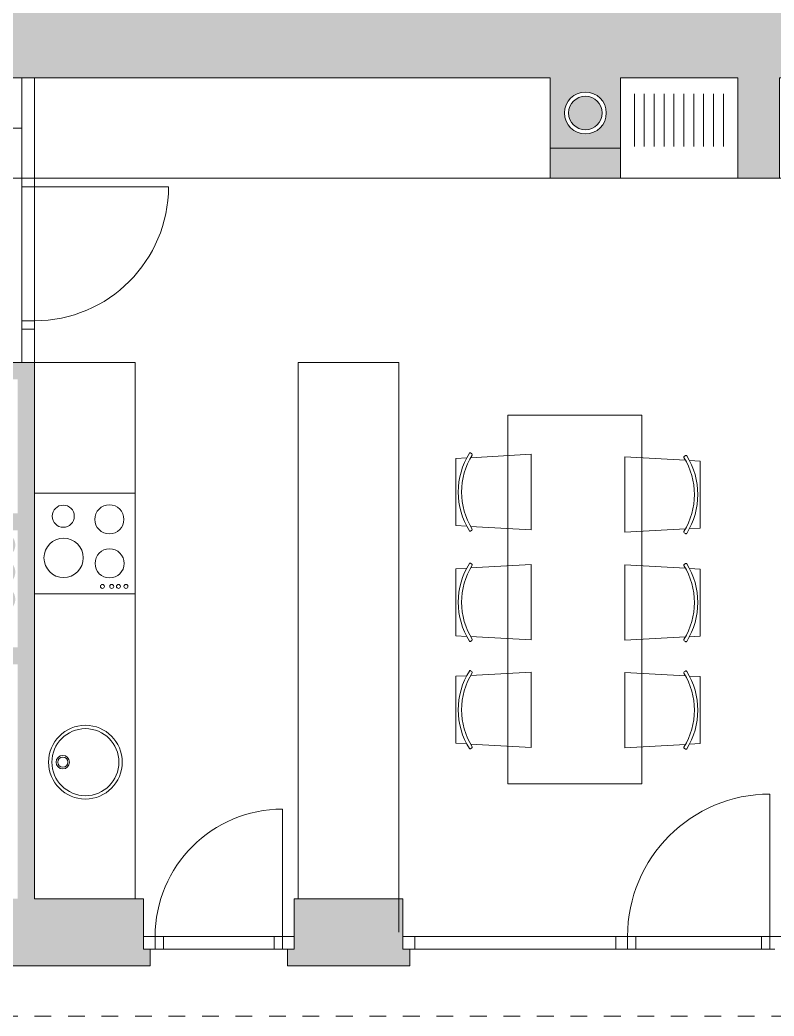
# Model space of a CAD drawing. Header units: metres. Extents: x -686 to 211, y -481 to 125.
# Drawn here: x -283.11 to -278.6, y -440.36 to -434.41 of the extents above; entities that cross this region are included whole.
import ezdxf

# ---------------------------------------------------------------- set-up
doc = ezdxf.new("R2010")
doc.units = ezdxf.units.M
doc.linetypes.add('DIVIDE', pattern=[1.25, 0.5, -0.25, 0, -0.25, 0, -0.25])
doc.layers.add('FLOATINGWINDOWS', color=2, linetype='Continuous', plot=False)
for name, color, linetype in [('SRAFA', 251, 'Continuous'), ('SRAFY', 3, 'Continuous'), ('ZARIZOVAKY', 251, 'Continuous'), ('ZDIVO', 1, 'Continuous')]:
    doc.layers.add(name, color=color, linetype=linetype)

# ---------------------------------------------------------------- blocks, each defined once
blk = doc.blocks.new('zidle450-p')
at = {"lineweight": 0}
for p, q in [((0.0958, 0.2277), (0.0874, 0.2331)), ((0.0958, -0.2277), (0.0874, -0.2331))]:
    blk.add_line(p, q, dxfattribs=at)
for points in [[(0.0643, 0.2036), (0, 0.2), (0, -0.2), (0.0643, -0.2036)], [(0.0878, -0.2049), (0.45, -0.225), (0.45, 0.225), (0.0878, 0.2049)]]:
    blk.add_lwpolyline(points, dxfattribs=at)
for centre, radius, start, end in [((0.45, 0), 0.4361, 147.9324, 212.0676), ((0.45, 0), 0.4161, 147.94818, 212.05182), ((0.0847, 0.2289), 0.005, 57.26788, 147.9324), ((0.0931, 0.2235), 0.005, 327.94818, 57.26788), ((0.0847, -0.2289), 0.005, 212.0676, 302.73212), ((0.0931, -0.2235), 0.005, 302.73212, 32.05182)]:
    blk.add_arc(centre, radius, start, end, dxfattribs=at)
blk = doc.blocks.new('drez')
at = {"lineweight": 0}
for centre, radius in [((0, -0.28), 0.22), ((0, -0.28), 0.2), ((0, -0.1449), 0.04), ((0, -0.1449), 0.03)]:
    blk.add_circle(centre, radius, dxfattribs=at)

msp = doc.modelspace()

# ---------------------------------------------------------------- hatches: boundary and pattern name
at = {"layer": 'SRAFA', "linetype": 'Continuous', "lineweight": 0}
h = msp.add_hatch(color=256, dxfattribs=at)
h.paths.add_polyline_path([(-275.5208, -434.3555), (-289.0208, -434.3555), (-289.0208, -435.8955), (-288.9208, -435.8955), (-288.9208, -435.8555), (-288.8458, -435.8555), (-288.6208, -435.8555), (-288.6208, -434.7555), (-287.0208, -434.7555), (-287.0208, -435.4983), (-286.9208, -435.4983), (-286.9208, -434.7555), (-279.9415, -434.7555), (-279.9415, -435.1755), (-279.5215, -435.1755), (-279.5215, -435.0755), (-279.5215, -434.7555), (-278.8215, -434.7555), (-278.8215, -435.3555), (-278.5715, -435.3555), (-278.5715, -434.7555), (-275.9208, -434.7555), (-275.9208, -435.4055), (-275.6958, -435.4055), (-275.6208, -435.4055), (-275.6208, -435.4455), (-275.5208, -435.4455)])
h.paths.add_polyline_path([(-279.6065, -434.9655, -1), (-279.8565, -434.9655, -1)], flags=16)
h.paths.add_polyline_path([(-279.6315, -434.9655, -1), (-279.8315, -434.9655, -1)], flags=0)
for points in [[(-279.5215, -435.1755), (-279.9415, -435.1755), (-279.9415, -435.3555), (-279.5215, -435.3555)], [(-280.8208, -439.6555), (-281.4708, -439.6555), (-281.4708, -439.9555), (-281.5108, -439.9555), (-281.5108, -440.0555), (-280.7808, -440.0555), (-280.7808, -439.9555), (-280.8208, -439.9555)]]:
    msp.add_hatch(color=256, dxfattribs=at).paths.add_polyline_path(points)
h = msp.add_hatch(color=256, dxfattribs=at)
h.paths.add_polyline_path([(-283.0208, -436.4555), (-283.5208, -436.4555), (-283.9208, -436.4555), (-283.9208, -436.5555), (-283.1208, -436.5555), (-283.1208, -437.3555), (-283.5208, -437.3555), (-283.5208, -438.2555), (-283.1208, -438.2555), (-283.1208, -439.6555), (-285.6208, -439.6555), (-285.6208, -437.0555), (-285.7208, -437.0555), (-285.7212, -439.9555), (-285.7608, -439.9555), (-285.7608, -440.0555), (-283.0208, -440.0555), (-282.3308, -440.0555), (-282.3308, -439.9555), (-282.3708, -439.9555), (-282.3708, -439.8805), (-282.3708, -439.6555), (-283.0208, -439.6555)])
h.paths.add_polyline_path([(-283.1208, -438.1555), (-283.4208, -438.1555), (-283.4208, -437.4555), (-283.1208, -437.4555)], flags=16)
h.paths.add_polyline_path([(-283.2856, -437.8676, -1), (-283.1356, -437.8676, -1)], flags=0)
h.paths.add_polyline_path([(-283.2856, -437.7059, -1), (-283.1356, -437.7059, -1)], flags=0)
h.paths.add_polyline_path([(-283.3768, -437.6514, -1), (-283.3268, -437.6514, -1)], flags=0)
h.paths.add_polyline_path([(-283.2856, -437.5442, -1), (-283.1356, -437.5442, -1)], flags=0)
h.paths.add_polyline_path([(-283.3768, -437.5882, -1), (-283.3268, -437.5882, -1)], flags=0)
h.paths.add_polyline_path([(-283.3768, -437.525, -1), (-283.3268, -437.525, -1)], flags=0)

# ---------------------------------------------------------------- linework, layer by layer
at = {"layer": 'FLOATINGWINDOWS', "linetype": 'Continuous', "lineweight": 0, "flags": 128}
for points in [[(-286.9208, -434.7555), (-286.9208, -437.2305), (-285.7208, -437.2305), (-285.7208, -437.0555), (-285.6208, -437.0555), (-285.6208, -439.6555), (-284.6208, -439.6555), (-284.6208, -439.6555), (-284.6208, -436.4555), (-283.0958, -436.4555), (-283.0958, -434.7555)], [(-283.0208, -434.7555), (-283.0208, -439.6555), (-282.3708, -439.6555), (-282.3708, -439.8805), (-281.4708, -439.8805), (-281.4708, -439.6555), (-280.8208, -439.6555), (-280.8208, -439.8805), (-278.5596, -439.8805), (-278.5596, -439.6555), (-275.9208, -439.6555), (-275.9208, -438.9055), (-275.6958, -438.9055), (-275.6958, -435.4055), (-275.9208, -435.4055), (-275.9208, -434.7555), (-278.5715, -434.7555), (-278.5715, -435.3555), (-279.9415, -435.3555), (-279.9415, -434.7555)]]:
    msp.add_lwpolyline(points, close=True, dxfattribs=at)
at = {"layer": 'SRAFY', "linetype": 'Continuous', "lineweight": 0}
for p, q in [((-283.0958, -436.4555), (-283.0958, -434.7555)), ((-283.0208, -435.2555), (-283.0208, -434.7555)), ((-283.0208, -436.4555), (-283.0208, -435.2555)), ((-283.0958, -435.3555), (-283.0208, -435.3555)), ((-283.0958, -435.4055), (-283.0208, -435.4055)), ((-283.0208, -435.4055), (-282.2208, -435.4055)), ((-283.0208, -436.2055), (-283.0958, -436.2055)), ((-283.0208, -436.2555), (-283.0958, -436.2555)), ((-278.6296, -439.8805), (-278.6296, -439.0305)), ((-281.5408, -439.8805), (-281.5408, -439.1205)), ((-281.4708, -439.8805), (-282.3708, -439.8805)), ((-282.3008, -439.8805), (-282.3008, -439.9555)), ((-282.2508, -439.8805), (-282.2508, -439.9555)), ((-281.5908, -439.8805), (-281.5908, -439.9555)), ((-281.5408, -439.8805), (-281.5408, -439.9555)), ((-278.5596, -439.8805), (-280.8208, -439.8805)), ((-280.7508, -439.8805), (-280.7508, -439.9555)), ((-279.5496, -439.8805), (-279.5496, -439.9555)), ((-279.4796, -439.8805), (-279.4796, -439.9555)), ((-279.4296, -439.8805), (-279.4296, -439.9555)), ((-278.6796, -439.9555), (-278.6796, -439.8805)), ((-278.6296, -439.8805), (-278.6296, -439.9555)), ((-281.5108, -439.9555), (-282.3308, -439.9555)), ((-278.5996, -439.9555), (-280.7808, -439.9555))]:
    msp.add_line(p, q, dxfattribs=at)
at = {"layer": 'SRAFY', "linetype": 'DIVIDE', "lineweight": 0, "ltscale": 0.15}
msp.add_line((-290.0208, -440.3555), (-274.5208, -440.3555), dxfattribs=at)
at = {"layer": 'SRAFY', "linetype": 'Continuous', "lineweight": 0}
for centre, radius, start, end in [((-283.0208, -435.4055), 0.8, 270, 360), ((-278.6296, -439.8805), 0.85, 90, 180), ((-281.5408, -439.8805), 0.76, 90, 180)]:
    msp.add_arc(centre, radius, start, end, dxfattribs=at)
at = {"layer": 'ZARIZOVAKY', "linetype": 'Continuous', "lineweight": 0}
for p, q in [((-279.4391, -435.1647), (-279.4391, -434.8505)), ((-279.38, -435.1647), (-279.38, -434.8505)), ((-279.3209, -435.1647), (-279.3209, -434.8505)), ((-279.2617, -435.1647), (-279.2617, -434.8505)), ((-279.2026, -435.1647), (-279.2026, -434.8505)), ((-279.1435, -435.1647), (-279.1435, -434.8505)), ((-279.0844, -435.1647), (-279.0844, -434.8505)), ((-279.0253, -435.1647), (-279.0253, -434.8505)), ((-278.9662, -435.1647), (-278.9662, -434.8505)), ((-278.9071, -435.1647), (-278.9071, -434.8505)), ((-283.0958, -435.0555), (-286.9208, -435.0555)), ((-285.6458, -435.3555), (-283.0958, -435.3555)), ((-283.0208, -435.3555), (-275.9208, -435.3555)), ((-283.0208, -436.4555), (-282.4208, -436.4555)), ((-282.4208, -436.4555), (-282.4208, -439.6555)), ((-281.4458, -436.4555), (-281.4458, -439.6555)), ((-281.4458, -436.4555), (-280.8458, -436.4555)), ((-280.8458, -436.4555), (-280.8458, -439.8555)), ((-283.0208, -437.2355), (-282.4208, -437.2355)), ((-283.0208, -437.8355), (-282.4208, -437.8355))]:
    msp.add_line(p, q, dxfattribs=at)
msp.add_lwpolyline([(-280.1951, -436.7694), (-279.3951, -436.7694), (-279.3951, -438.9694), (-280.1951, -438.9694)], close=True, dxfattribs=at)
for centre, radius in [((-282.8495, -437.3719), 0.066), ((-282.5739, -437.3909), 0.0869), ((-282.8471, -437.6208), 0.1174), ((-282.5727, -437.6536), 0.0869), ((-282.6156, -437.7911), 0.0119), ((-282.5599, -437.7911), 0.0119), ((-282.5196, -437.7911), 0.0119), ((-282.4749, -437.7911), 0.0119)]:
    msp.add_circle(centre, radius, dxfattribs=at)
at = {"layer": 'ZDIVO', "linetype": 'Continuous', "lineweight": 0}
for p, q in [((-286.9208, -434.7555), (-279.9415, -434.7555)), ((-279.9415, -435.1755), (-279.9415, -434.7555)), ((-279.5215, -434.7555), (-278.8215, -434.7555)), ((-279.5215, -435.1755), (-279.5215, -434.7555)), ((-278.8215, -435.3555), (-278.8215, -434.7555)), ((-279.9415, -435.3555), (-279.9415, -435.0755)), ((-279.5215, -435.0755), (-279.5215, -435.3555)), ((-279.5215, -435.1755), (-279.9415, -435.1755)), ((-279.9415, -435.3555), (-279.5215, -435.3555)), ((-278.8215, -435.3555), (-278.5715, -435.3555)), ((-283.5208, -436.4555), (-283.0208, -436.4555)), ((-283.0208, -436.4555), (-283.0208, -439.6555)), ((-282.3708, -439.6555), (-283.0208, -439.6555)), ((-282.3708, -439.6555), (-282.3708, -439.8805)), ((-280.8208, -439.6555), (-281.4708, -439.6555)), ((-281.4708, -439.6555), (-281.4708, -439.9555)), ((-280.8208, -439.6555), (-280.8208, -439.9555)), ((-282.3708, -439.9555), (-282.3708, -439.8805)), ((-282.3308, -439.9555), (-282.3708, -439.9555)), ((-282.3308, -439.9555), (-282.3308, -440.0555)), ((-281.5108, -439.9555), (-281.5108, -440.0555)), ((-281.5108, -439.9555), (-281.4708, -439.9555)), ((-280.7808, -439.9555), (-280.8208, -439.9555)), ((-280.7808, -439.9555), (-280.7808, -440.0555)), ((-283.0208, -440.0555), (-285.7608, -440.0555)), ((-282.3308, -440.0555), (-283.0208, -440.0555)), ((-280.7808, -440.0555), (-281.5108, -440.0555))]:
    msp.add_line(p, q, dxfattribs=at)
for radius in [0.125, 0.1]:
    msp.add_circle((-279.7315, -434.9655), radius, dxfattribs=at)

# ---------------------------------------------------------------- block references
at = {"layer": 'ZARIZOVAKY', "linetype": 'Continuous', "lineweight": 0}
for p in [(-280.5047, -437.2277), (-280.5047, -437.8858), (-280.5047, -438.5276)]:
    msp.add_blockref('zidle450-p', p, dxfattribs=at)
at = {"layer": 'ZARIZOVAKY', "linetype": 'Continuous', "lineweight": 0, "xscale": -1}
for p in [(-279.0462, -437.2428), (-279.0462, -437.8876), (-279.0462, -438.5295)]:
    msp.add_blockref('zidle450-p', p, dxfattribs=at)
at = {"layer": 'ZARIZOVAKY', "linetype": 'Continuous', "lineweight": 0, "xscale": -1, "rotation": 90}
msp.add_blockref('drez', (-282.9971, -438.8401), dxfattribs=at)

doc.saveas('drawing.dxf')
